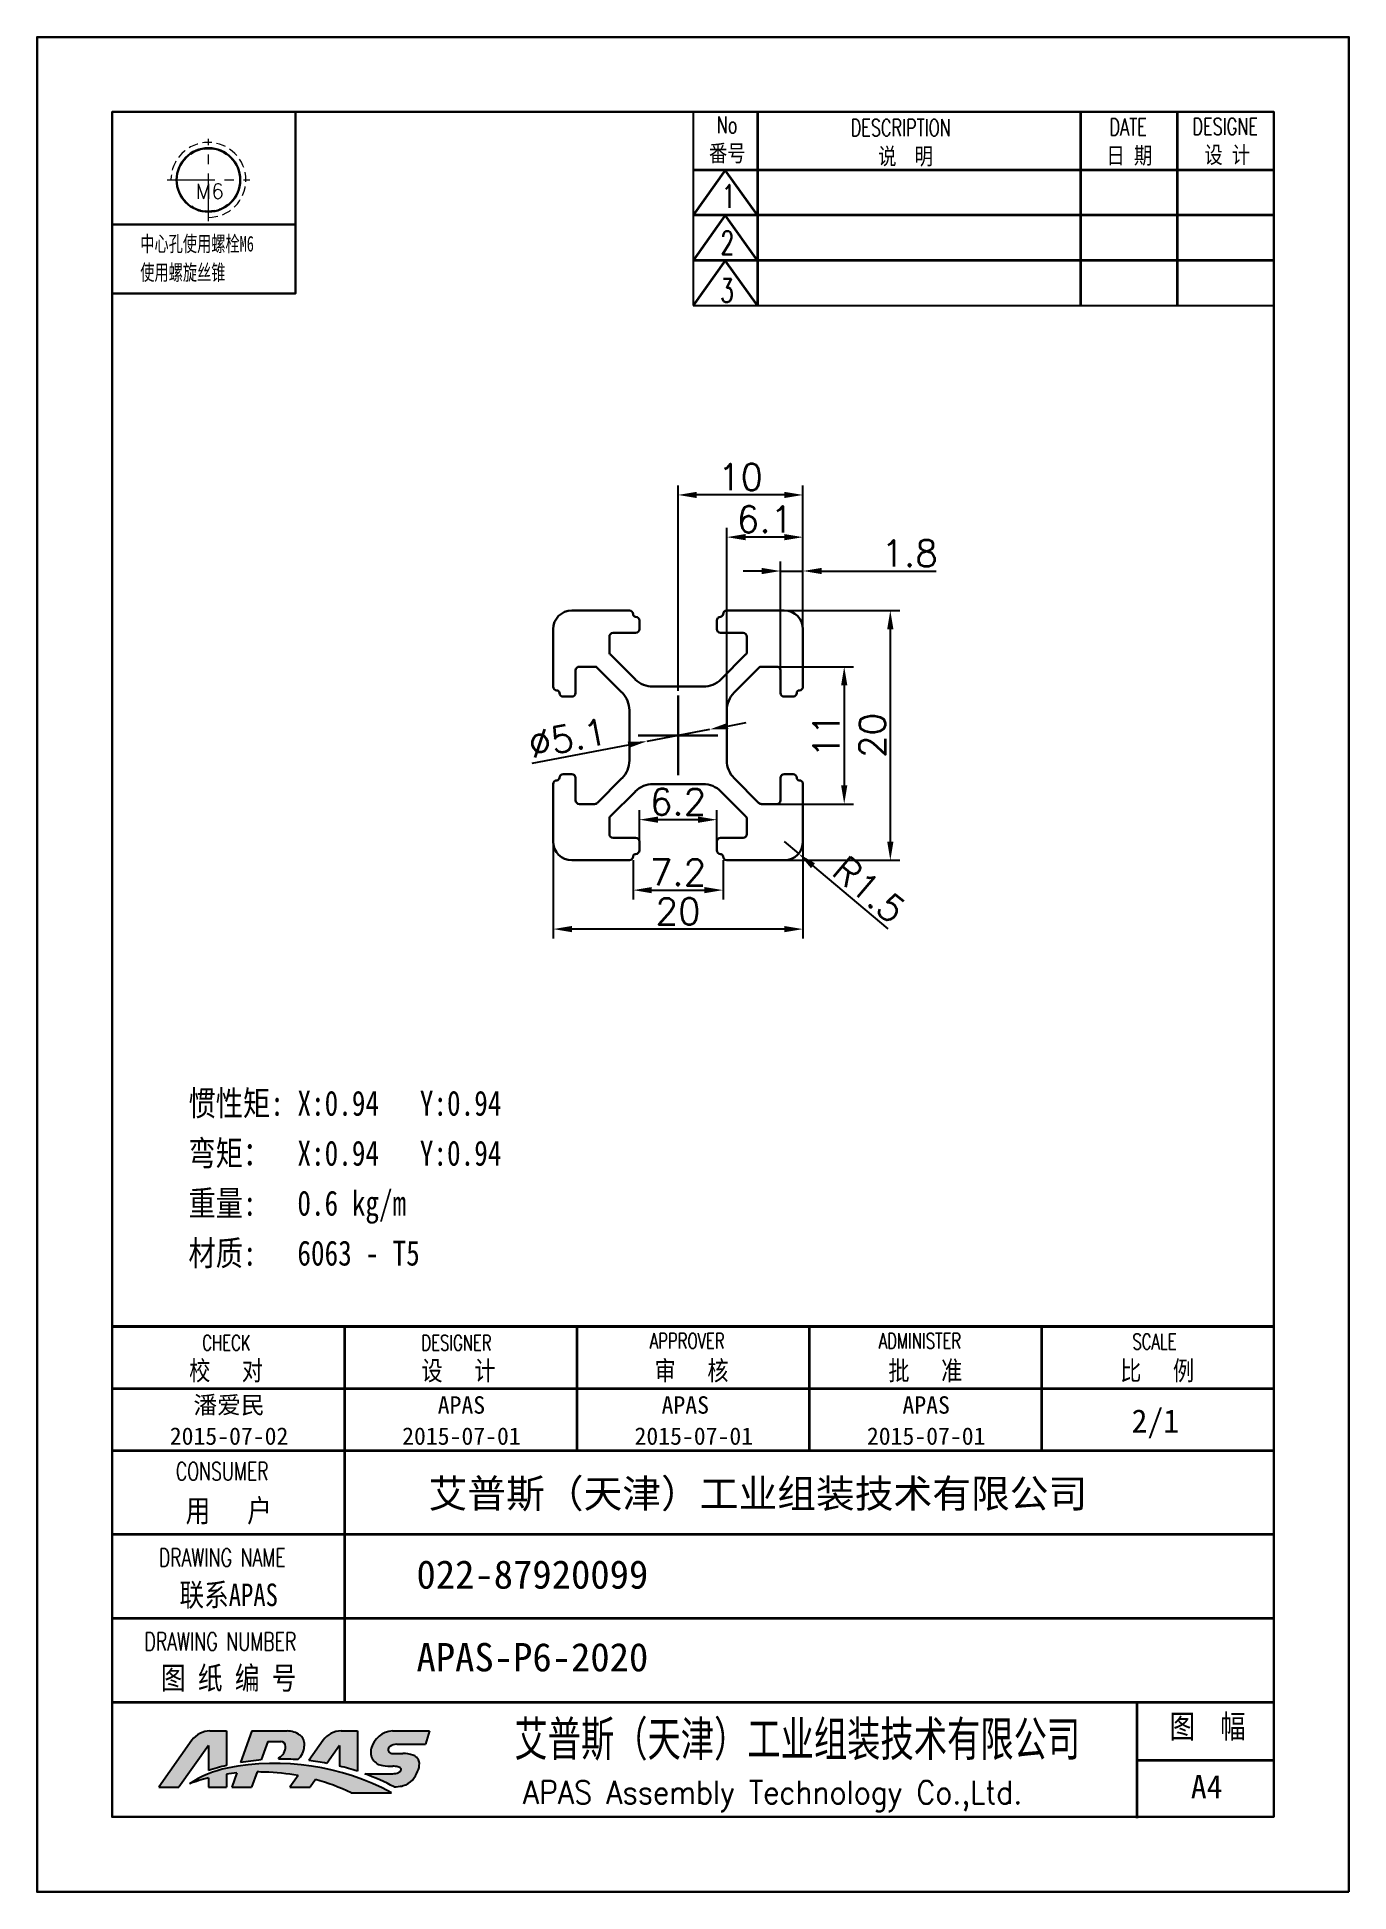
# Model space of a CAD drawing. Header units: millimetres. Extents: x 2324 to 2429, y 1730 to 1879.
import ezdxf
from ezdxf.enums import TextEntityAlignment as Align

# ---------------------------------------------------------------- set-up
doc = ezdxf.new("R2010")
doc.units = ezdxf.units.MM
for name, pattern in [('CENTER', [50.8, 31.75, -6.35, 6.35, -6.35]), ('CENTER-HOKUTO', [23, 20, -1, 1, -1]), ('HIDDEN', [9.525, 6.35, -3.175])]:
    doc.linetypes.add(name, pattern=pattern)
for name, color, linetype, lineweight in [('1轮廓实线层', 7, 'Continuous', 30), ('screw', 33, 'Continuous', 13), ('TK', 2, 'Continuous', 9), ('尺寸线层', 3, 'Continuous', 18), ('粗实线层', 7, 'Continuous', 35)]:
    doc.layers.add(name, color=color, linetype=linetype, lineweight=lineweight)
for name, color, linetype in [('title_frame', 7, 'Continuous'), ('WORD_DIM', 253, 'Continuous'), ('文本', 6, 'Continuous')]:
    doc.layers.add(name, color=color, linetype=linetype)
doc.styles.add('160006', font='SIMPLEX.shx', dxfattribs={"width": 0.7})
doc.styles.add('APAS', font='txt.shx', dxfattribs={"bigfont": 'gbcbig.shx'})
doc.styles.add('TXT', font='txt.shx', dxfattribs={"bigfont": 'gbcbig.shx'})
doc.styles.add('标准', font='', dxfattribs={"width": 0.667})
doc.styles.add('样式 2', font='', dxfattribs={"width": 0.8})
doc.styles.get('标准').set_extended_font_data('宋体')
doc.styles.get('样式 2').set_extended_font_data('SimSun')
doc.dimstyles.new('RBDIM', dxfattribs={"dimscale": 0.6, "dimtxt": 3.5, "dimasz": 2.5, "dimexe": 1.25, "dimexo": 0.625, "dimtad": 1, "dimdec": 0, "dimdsep": 46, "dimtxsty": 'APAS', "dimcen": 2.5, "dimclrd": 4, "dimclre": 4, "dimclrt": 6, "dimadec": 0, "dimazin": 0, "dimtfac": 1, "dimtdec": 0, "dimtmove": 0, "dimatfit": 3, "dimfxl": 1, "dimlwd": 25, "dimarcsym": 0})

# ---------------------------------------------------------------- blocks, each defined once
blk = doc.blocks.new('*D14')
at = {"layer": 'Defpoints', "color": 0, "linetype": 'Continuous', "ltscale": 0.5, "transparency": 16777216}
for p in [(2379.39, 1838.63), (2385.49, 1828.35), (2379.39, 1823.41)]:
    blk.add_point(p, dxfattribs=at)
at = {"layer": 'WORD_DIM', "color": 4, "linetype": 'Continuous', "lineweight": -2, "ltscale": 0.5, "transparency": 16777216}
for p, q in [((2379.39, 1823.79), (2379.39, 1839.38)), ((2385.49, 1828.72), (2385.49, 1839.38))]:
    blk.add_line(p, q, dxfattribs=at)
at = {"layer": 'WORD_DIM', "color": 4, "linetype": 'Continuous', "lineweight": 25, "ltscale": 0.5, "transparency": 16777216}
blk.add_line((2383.99, 1838.63), (2380.89, 1838.63), dxfattribs=at)
at = {"layer": 'WORD_DIM', "color": 4, "linetype": 'Continuous', "ltscale": 0.5, "transparency": 16777216}
for points in [[(2380.89, 1838.88), (2380.89, 1838.38), (2379.39, 1838.63)], [(2383.99, 1838.88), (2383.99, 1838.38), (2385.49, 1838.63)]]:
    blk.add_solid(points, dxfattribs=at)
at = {"layer": 'WORD_DIM', "color": 6, "linetype": 'Continuous', "ltscale": 0.5, "transparency": 16777216, "insert": (2382.44, 1840.06), "char_height": 2.1, "attachment_point": 5, "style": 'APAS'}
blk.add_mtext('6.1', dxfattribs=at)
blk = doc.blocks.new('*D15')
at = {"layer": 'Defpoints', "color": 0, "linetype": 'Continuous', "ltscale": 0.5, "transparency": 16777216}
for p in [(2383.99, 1814.26), (2385.14, 1813.29)]:
    blk.add_point(p, dxfattribs=at)
at = {"layer": 'WORD_DIM', "color": 4, "linetype": 'Continuous', "lineweight": 25, "ltscale": 0.5, "transparency": 16777216}
for p, q in [((2383.99, 1814.26), (2385.14, 1813.29)), ((2392.3, 1807.27), (2386.29, 1812.33))]:
    blk.add_line(p, q, dxfattribs=at)
at = {"layer": 'WORD_DIM', "color": 4, "linetype": 'Continuous', "ltscale": 0.5, "transparency": 16777216}
blk.add_solid([(2386.45, 1812.52), (2386.13, 1812.13), (2385.14, 1813.29)], dxfattribs=at)
at = {"layer": 'WORD_DIM', "color": 6, "linetype": 'Continuous', "ltscale": 0.5, "transparency": 16777216, "insert": (2390.78, 1810.41), "char_height": 2.1, "attachment_point": 5, "rotation": 319.9443, "style": 'APAS'}
blk.add_mtext('R1.5', dxfattribs=at)
blk = doc.blocks.new('*D16')
at = {"layer": 'Defpoints', "color": 0, "linetype": 'Continuous', "ltscale": 0.5, "transparency": 16777216}
for p in [(2371.89, 1813.16), (2379.09, 1813.16), (2379.09, 1810.37)]:
    blk.add_point(p, dxfattribs=at)
at = {"layer": 'WORD_DIM', "color": 4, "linetype": 'Continuous', "lineweight": -2, "ltscale": 0.5, "transparency": 16777216}
for p, q in [((2371.89, 1812.78), (2371.89, 1809.62)), ((2379.09, 1812.78), (2379.09, 1809.62))]:
    blk.add_line(p, q, dxfattribs=at)
at = {"layer": 'WORD_DIM', "color": 4, "linetype": 'Continuous', "lineweight": 25, "ltscale": 0.5, "transparency": 16777216}
blk.add_line((2373.39, 1810.37), (2377.59, 1810.37), dxfattribs=at)
at = {"layer": 'WORD_DIM', "color": 4, "linetype": 'Continuous', "ltscale": 0.5, "transparency": 16777216}
for points in [[(2373.39, 1810.62), (2373.39, 1810.12), (2371.89, 1810.37)], [(2377.59, 1810.62), (2377.59, 1810.12), (2379.09, 1810.37)]]:
    blk.add_solid(points, dxfattribs=at)
at = {"layer": 'WORD_DIM', "color": 6, "linetype": 'Continuous', "ltscale": 0.5, "transparency": 16777216, "insert": (2375.49, 1811.8), "char_height": 2.1, "attachment_point": 5, "style": 'APAS'}
blk.add_mtext('7.2', dxfattribs=at)
blk = doc.blocks.new('*D17')
at = {"layer": 'Defpoints', "color": 0, "linetype": 'Continuous', "ltscale": 0.5, "transparency": 16777216}
for p in [(2372.39, 1816.01), (2372.39, 1813.91), (2378.59, 1813.91)]:
    blk.add_point(p, dxfattribs=at)
at = {"layer": 'WORD_DIM', "color": 4, "linetype": 'Continuous', "lineweight": -2, "ltscale": 0.5, "transparency": 16777216}
for p, q in [((2372.39, 1814.28), (2372.39, 1816.76)), ((2378.59, 1814.28), (2378.59, 1816.76))]:
    blk.add_line(p, q, dxfattribs=at)
at = {"layer": 'WORD_DIM', "color": 4, "linetype": 'Continuous', "lineweight": 25, "ltscale": 0.5, "transparency": 16777216}
blk.add_line((2377.09, 1816.01), (2373.89, 1816.01), dxfattribs=at)
at = {"layer": 'WORD_DIM', "color": 4, "linetype": 'Continuous', "ltscale": 0.5, "transparency": 16777216}
for points in [[(2373.89, 1816.26), (2373.89, 1815.76), (2372.39, 1816.01)], [(2377.09, 1816.26), (2377.09, 1815.76), (2378.59, 1816.01)]]:
    blk.add_solid(points, dxfattribs=at)
at = {"layer": 'WORD_DIM', "color": 6, "linetype": 'Continuous', "ltscale": 0.5, "transparency": 16777216, "insert": (2375.49, 1817.44), "char_height": 2.1, "attachment_point": 5, "style": 'APAS'}
blk.add_mtext('6.2', dxfattribs=at)
blk = doc.blocks.new('*D18')
at = {"layer": 'Defpoints', "color": 0, "linetype": 'Continuous', "ltscale": 0.5, "transparency": 16777216}
for p in [(2382.44, 1832.76), (2382.44, 1812.76), (2392.48, 1812.76)]:
    blk.add_point(p, dxfattribs=at)
at = {"layer": 'WORD_DIM', "color": 4, "linetype": 'Continuous', "lineweight": -2, "ltscale": 0.5, "transparency": 16777216}
for p, q in [((2382.81, 1832.76), (2393.23, 1832.76)), ((2382.81, 1812.76), (2393.23, 1812.76))]:
    blk.add_line(p, q, dxfattribs=at)
at = {"layer": 'WORD_DIM', "color": 4, "linetype": 'Continuous', "lineweight": 25, "ltscale": 0.5, "transparency": 16777216}
blk.add_line((2392.48, 1831.26), (2392.48, 1814.26), dxfattribs=at)
at = {"layer": 'WORD_DIM', "color": 4, "linetype": 'Continuous', "ltscale": 0.5, "transparency": 16777216}
for points in [[(2392.23, 1831.26), (2392.73, 1831.26), (2392.48, 1832.76)], [(2392.23, 1814.26), (2392.73, 1814.26), (2392.48, 1812.76)]]:
    blk.add_solid(points, dxfattribs=at)
at = {"layer": 'WORD_DIM', "color": 6, "linetype": 'Continuous', "ltscale": 0.5, "transparency": 16777216, "insert": (2391.05, 1822.76), "char_height": 2.1, "attachment_point": 5, "rotation": 90, "style": 'APAS'}
blk.add_mtext('20', dxfattribs=at)
blk = doc.blocks.new('*D19')
at = {"layer": 'Defpoints', "color": 0, "linetype": 'Continuous', "ltscale": 0.5, "transparency": 16777216}
for p in [(2365.49, 1815.21), (2385.49, 1815.21), (2365.49, 1807.25)]:
    blk.add_point(p, dxfattribs=at)
at = {"layer": 'WORD_DIM', "color": 4, "linetype": 'Continuous', "lineweight": -2, "ltscale": 0.5, "transparency": 16777216}
for p, q in [((2365.49, 1814.83), (2365.49, 1806.5)), ((2385.49, 1814.83), (2385.49, 1806.5))]:
    blk.add_line(p, q, dxfattribs=at)
at = {"layer": 'WORD_DIM', "color": 4, "linetype": 'Continuous', "lineweight": 25, "ltscale": 0.5, "transparency": 16777216}
blk.add_line((2383.99, 1807.25), (2366.99, 1807.25), dxfattribs=at)
at = {"layer": 'WORD_DIM', "color": 4, "linetype": 'Continuous', "ltscale": 0.5, "transparency": 16777216}
for points in [[(2366.99, 1807.5), (2366.99, 1807), (2365.49, 1807.25)], [(2383.99, 1807.5), (2383.99, 1807), (2385.49, 1807.25)]]:
    blk.add_solid(points, dxfattribs=at)
at = {"layer": 'WORD_DIM', "color": 6, "linetype": 'Continuous', "ltscale": 0.5, "transparency": 16777216, "insert": (2375.49, 1808.68), "char_height": 2.1, "attachment_point": 5, "style": 'APAS'}
blk.add_mtext('20', dxfattribs=at)
blk = doc.blocks.new('*D20')
at = {"layer": 'Defpoints', "color": 0, "linetype": 'Continuous', "ltscale": 0.5, "transparency": 16777216}
for p in [(2372.98, 1822.28), (2378, 1823.23)]:
    blk.add_point(p, dxfattribs=at)
at = {"layer": 'WORD_DIM', "color": 4, "linetype": 'Continuous', "lineweight": 25, "ltscale": 0.5, "transparency": 16777216}
for p, q in [((2379.47, 1823.51), (2380.94, 1823.79)), ((2378, 1823.23), (2372.98, 1822.28)), ((2363.8, 1820.54), (2371.51, 1822))]:
    blk.add_line(p, q, dxfattribs=at)
at = {"layer": 'WORD_DIM', "color": 4, "linetype": 'Continuous', "ltscale": 0.5, "transparency": 16777216}
for points in [[(2379.42, 1823.75), (2379.52, 1823.26), (2378, 1823.23)], [(2371.46, 1822.25), (2371.56, 1821.76), (2372.98, 1822.28)]]:
    blk.add_solid(points, dxfattribs=at)
at = {"layer": 'WORD_DIM', "color": 6, "linetype": 'Continuous', "ltscale": 0.5, "transparency": 16777216, "insert": (2366.65, 1822.54), "char_height": 2.1, "attachment_point": 5, "rotation": 10.709, "style": 'APAS'}
blk.add_mtext('∅5.1', dxfattribs=at)
blk = doc.blocks.new('*D21')
at = {"layer": 'Defpoints', "color": 0, "linetype": 'Continuous', "ltscale": 0.5, "transparency": 16777216}
for p in [(2383.69, 1835.92), (2383.69, 1827.37), (2385.49, 1827.37)]:
    blk.add_point(p, dxfattribs=at)
at = {"layer": 'WORD_DIM', "color": 4, "linetype": 'Continuous', "lineweight": 25, "ltscale": 0.5, "transparency": 16777216}
for p, q in [((2382.19, 1835.92), (2380.69, 1835.92)), ((2383.69, 1835.92), (2385.49, 1835.92)), ((2386.99, 1835.92), (2396.16, 1835.92))]:
    blk.add_line(p, q, dxfattribs=at)
at = {"layer": 'WORD_DIM', "color": 4, "linetype": 'Continuous', "lineweight": -2, "ltscale": 0.5, "transparency": 16777216}
for p, q in [((2383.69, 1827.74), (2383.69, 1836.67)), ((2385.49, 1827.74), (2385.49, 1836.67))]:
    blk.add_line(p, q, dxfattribs=at)
at = {"layer": 'WORD_DIM', "color": 4, "linetype": 'Continuous', "ltscale": 0.5, "transparency": 16777216}
for points in [[(2382.19, 1836.17), (2382.19, 1835.67), (2383.69, 1835.92)], [(2386.99, 1836.17), (2386.99, 1835.67), (2385.49, 1835.92)]]:
    blk.add_solid(points, dxfattribs=at)
at = {"layer": 'WORD_DIM', "color": 6, "linetype": 'Continuous', "ltscale": 0.5, "transparency": 16777216, "insert": (2394.03, 1837.34), "char_height": 2.1, "attachment_point": 5, "style": 'APAS'}
blk.add_mtext('1.8', dxfattribs=at)
blk = doc.blocks.new('*D22')
at = {"layer": 'Defpoints', "color": 0, "linetype": 'Continuous', "ltscale": 0.5, "transparency": 16777216}
for p in [(2382.78, 1828.26), (2382.78, 1817.26), (2388.79, 1817.26)]:
    blk.add_point(p, dxfattribs=at)
at = {"layer": 'WORD_DIM', "color": 4, "linetype": 'Continuous', "lineweight": -2, "ltscale": 0.5, "transparency": 16777216}
for p, q in [((2383.16, 1828.26), (2389.54, 1828.26)), ((2383.16, 1817.26), (2389.54, 1817.26))]:
    blk.add_line(p, q, dxfattribs=at)
at = {"layer": 'WORD_DIM', "color": 4, "linetype": 'Continuous', "lineweight": 25, "ltscale": 0.5, "transparency": 16777216}
blk.add_line((2388.79, 1826.76), (2388.79, 1818.76), dxfattribs=at)
at = {"layer": 'WORD_DIM', "color": 4, "linetype": 'Continuous', "ltscale": 0.5, "transparency": 16777216}
for points in [[(2388.54, 1826.76), (2389.04, 1826.76), (2388.79, 1828.26)], [(2388.54, 1818.76), (2389.04, 1818.76), (2388.79, 1817.26)]]:
    blk.add_solid(points, dxfattribs=at)
at = {"layer": 'WORD_DIM', "color": 6, "linetype": 'Continuous', "ltscale": 0.5, "transparency": 16777216, "insert": (2387.36, 1822.76), "char_height": 2.1, "attachment_point": 5, "rotation": 90, "style": 'APAS'}
blk.add_mtext('11', dxfattribs=at)
blk = doc.blocks.new('screw_m6_g')
at = {"layer": 'screw', "color": 1, "linetype": 'CENTER', "ltscale": 0.12}
for p, q in [((0, -3.3), (0, 3.3)), ((-3.3, 0), (3.3, 0))]:
    blk.add_line(p, q, dxfattribs=at)
at = {"layer": 'screw', "color": 33, "linetype": 'HIDDEN', "ltscale": 0.12}
blk.add_circle((0, 0), 2.5, dxfattribs=at)
at = {"layer": 'screw', "color": 92, "linetype": 'HIDDEN', "ltscale": 0.12}
blk.add_arc((0, 0), 3, 270, 180, dxfattribs=at)
at = {"layer": 'screw', "color": 6, "style": 'TXT'}
blk.add_text('M6', height=1.2, dxfattribs=at).set_placement((-1.02, -1.5))
blk = doc.blocks.new('*D23')
at = {"layer": 'Defpoints', "color": 0, "linetype": 'Continuous', "ltscale": 0.5, "transparency": 16777216}
for p in [(2375.49, 1842.01), (2385.49, 1831.26), (2375.49, 1825.94)]:
    blk.add_point(p, dxfattribs=at)
at = {"layer": 'WORD_DIM', "color": 4, "linetype": 'Continuous', "lineweight": -2, "ltscale": 0.5, "transparency": 16777216}
for p, q in [((2375.49, 1826.32), (2375.49, 1842.76)), ((2385.49, 1831.63), (2385.49, 1842.76))]:
    blk.add_line(p, q, dxfattribs=at)
at = {"layer": 'WORD_DIM', "color": 4, "linetype": 'Continuous', "lineweight": 25, "ltscale": 0.5, "transparency": 16777216}
blk.add_line((2383.99, 1842.01), (2376.99, 1842.01), dxfattribs=at)
at = {"layer": 'WORD_DIM', "color": 4, "linetype": 'Continuous', "ltscale": 0.5, "transparency": 16777216}
for points in [[(2376.99, 1842.26), (2376.99, 1841.76), (2375.49, 1842.01)], [(2383.99, 1842.26), (2383.99, 1841.76), (2385.49, 1842.01)]]:
    blk.add_solid(points, dxfattribs=at)
at = {"layer": 'WORD_DIM', "color": 6, "linetype": 'Continuous', "ltscale": 0.5, "transparency": 16777216, "insert": (2380.49, 1843.44), "char_height": 2.1, "attachment_point": 5, "style": 'APAS'}
blk.add_mtext('10', dxfattribs=at)
blk = doc.blocks.new('qweqwe')
h = blk.add_hatch(color=256)
h.paths.add_polyline_path([(30.63, 25.5), (23.18, 25.5, 0.243719), (15.01, 21.27), (0, 0), (9.08, 0), (22.48, 18.98), (22.48, 7.57, -0.019304), (30.63, 9.82)])
h.paths.add_polyline_path([(30.63, 5.88, -0.013602), (35.37, 6.48), (33.04, 0), (42.06, 0), (44.54, 6.91, -0.00999), (48.04, 6.82, -0.039023), (63.18, 5.24), (59.48, 0), (68.57, 0), (71.01, 3.47, -0.044249), (87.21, -2.49), (105.56, -2.49, 0.17476), (31.03, 8.67, 0.091696), (13.86, 1.55, -0.025719), (22.48, 4.22), (22.48, 0), (30.63, 0)])
h.paths.add_polyline_path([(49.51, 20.8), (55.27, 20.8, -0.386982), (57.46, 18.47, -0.267327), (54.45, 13.29, 0.771841), (54.61, 12.73, -0.019262), (63.04, 12.5, 0.22044), (65.94, 18.65), (65.94, 20.27, 0.217081), (63.98, 23.65, 0.154554), (58.16, 25.5), (42.18, 25.5), (37.03, 11.13, -0.021756), (46.48, 12.35)])
h.paths.add_polyline_path([(81.96, 18.98), (81.96, 9.56, -0.019422), (90.14, 7.2), (90.14, 25.5), (82.67, 25.5, 0.243719), (74.49, 21.27), (67.99, 12.05, -0.01895), (76.2, 10.81)])
h.paths.add_polyline_path([(106.18, 15.26, -0.074181), (105.17, 15.46, -0.13327), (104.14, 16.31, -0.085151), (103.96, 16.74, -0.252242), (104.81, 18.45, -0.160886), (107.92, 19.45), (120.91, 19.45), (122.79, 25.5), (105.96, 25.5, 0.322962), (96.36, 17.57, 0.465482), (101.57, 9.82, 0.034014), (106.09, 9.54, -0.051343), (108.48, 9.24, -0.043714), (109.24, 8.91, -0.03636), (109.65, 8.62, -0.426414), (109.62, 7.25, -0.146175), (108.13, 6.43, -0.064108), (105.44, 6.07), (93.39, 6.07, -0.033464), (106.78, 0.13, 0.022867), (110.26, 0.54, 0.007311), (110.9, 0.7, 0.142784), (115.06, 3.25, 0.070935), (117.39, 7.1, 0.123505), (118.19, 10.72, 0.217103), (116.81, 13.67, 0.071204), (115.23, 14.59, 0.06838), (110.68, 15.26)])
for p, q in [((23.18, 25.5), (30.63, 25.5)), ((30.63, 25.5), (30.63, 9.82)), ((42.18, 25.5), (37.03, 11.13)), ((42.18, 25.5), (58.16, 25.5)), ((82.67, 25.5), (90.14, 25.5)), ((90.14, 25.5), (90.14, 7.2)), ((105.96, 25.5), (122.79, 25.5)), ((122.79, 25.5), (120.91, 19.45)), ((15.01, 21.27), (0, 0)), ((22.48, 18.98), (9.08, 0)), ((22.48, 18.98), (22.48, 7.57)), ((49.51, 20.8), (46.48, 12.35)), ((49.51, 20.8), (55.27, 20.8)), ((65.94, 20.27), (65.94, 18.65)), ((74.49, 21.27), (67.99, 12.05)), ((81.96, 18.98), (76.2, 10.81)), ((81.96, 18.98), (81.96, 9.56)), ((107.92, 19.45), (120.91, 19.45)), ((106.18, 15.26), (110.68, 15.26)), ((0, 0), (9.08, 0)), ((22.48, 4.22), (22.48, 0)), ((22.48, 0), (30.63, 0)), ((30.63, 5.88), (30.63, 0)), ((35.37, 6.48), (33.04, 0)), ((33.04, 0), (42.06, 0)), ((44.54, 6.91), (42.06, 0)), ((63.18, 5.24), (59.48, 0)), ((59.48, 0), (68.57, 0)), ((71.01, 3.47), (68.57, 0)), ((93.39, 6.07), (105.44, 6.07)), ((87.21, -2.49), (105.56, -2.49))]:
    blk.add_line(p, q)
for centre, radius, start, end in [((23.18, 15.5), 10, 90, 144.78819), ((58.15, 15.39), 10.11, 54.80254, 90.05435), ((82.67, 15.5), 10, 90, 144.78819), ((106.66, 14.87), 10.65, 93.75764, 165.35148), ((51.46, 18.49), 6, 299.94669, 359.81367), ((55.09, 18.44), 2.37, 0.8233, 85.44539), ((57.85, 18.7), 8.09, 309.91991, 359.64585), ((61.25, 19.81), 4.71, 5.65077, 55.2436), ((102.23, 15.89), 6.11, 164.01602, 263.8605), ((105.97, 16.81), 2.01, 125.46534, 182.09367), ((107.88, 14.24), 5.21, 89.55943, 126.11844), ((41.69, -41.31), 51.11, 102.04168, 122.99815), ((55.75, -96.82), 109.56, 103.25399, 107.67766), ((52.81, -100.27), 111.1, 61.65303, 101.30454), ((55.75, -96.82), 109.56, 94.85173, 99.8371), ((54.6, 13.03), 0.3, 119.94669, 270.59641), ((55.75, -96.82), 109.56, 86.18241, 90.59641), ((55.75, -96.82), 109.56, 79.24208, 83.58448), ((55.75, -96.82), 109.56, 71.70638, 76.15707), ((105.84, 42.83), 33.29, 262.63278, 270.42516), ((105.29, 17.05), 1.37, 193.29567, 212.7638), ((106.22, 17.79), 2.55, 215.45201, 245.81629), ((106.37, 18.75), 3.49, 250.01591, 266.98577), ((105.83, -2.19), 11.73, 76.97233, 88.72904), ((106.99, 4.69), 4.79, 61.89615, 71.90838), ((107.45, 6), 3.42, 50.1215, 58.45086), ((108.97, 7.95), 0.956, 312.79485, 45.1712), ((110.54, -1.65), 16.91, 73.88195, 89.52911), ((112.78, 8.62), 6.46, 51.37395, 67.66531), ((114.27, 10.67), 3.93, 0.7097, 49.7057), ((110.57, 10.5), 7.63, 333.48415, 1.64679), ((44.07, -80.87), 87.78, 104.23605, 110.1292), ((44.07, -80.87), 87.78, 95.68745, 98.8047), ((44.07, -80.87), 87.78, 87.40352, 89.69291), ((45.5, -90.83), 97.69, 79.56936, 88.50816), ((45.5, -90.83), 97.69, 64.72464, 74.85921), ((55.75, -96.82), 109.56, 62.24118, 69.90765), ((105.4, 16.68), 10.61, 270.22407, 284.89653), ((104.08, 38.44), 38.41, 274.02856, 279.26839), ((107.5, 9.34), 2.98, 282.02105, 317.63508), ((104.96, 22.5), 22.6, 283.56403, 285.23963), ((108.6, 9.1), 8.71, 285.29903, 317.80292), ((102.75, 13.36), 15.93, 320.60802, 336.83798)]:
    blk.add_arc(centre, radius, start, end)

msp = doc.modelspace()

# ---------------------------------------------------------------- linework, layer by layer
at = {"layer": '1轮廓实线层'}
for p, q in [((2330.19, 1863.65), (2344.88, 1863.65)), ((2366.99, 1832.76), (2371.59, 1832.76)), ((2379.39, 1832.76), (2383.99, 1832.76)), ((2365.49, 1826.66), (2365.49, 1831.26)), ((2371.89, 1832.46), (2371.89, 1832.46)), ((2372.09, 1832.26), (2372.09, 1832.26)), ((2372.39, 1831.96), (2372.39, 1831.26)), ((2378.59, 1831.26), (2378.59, 1831.96)), ((2378.89, 1832.26), (2378.89, 1832.26)), ((2379.09, 1832.46), (2379.09, 1832.46)), ((2385.49, 1831.26), (2385.49, 1826.66)), ((2369.99, 1830.66), (2369.99, 1829.44)), ((2372.09, 1830.96), (2370.29, 1830.96)), ((2380.69, 1830.96), (2378.89, 1830.96)), ((2380.99, 1829.44), (2380.99, 1830.66)), ((2368.81, 1828.26), (2367.59, 1828.26)), ((2371, 1826.18), (2369.02, 1828.17)), ((2370.08, 1829.23), (2372.07, 1827.24)), ((2378.92, 1827.24), (2380.9, 1829.23)), ((2381.96, 1828.17), (2379.98, 1826.18)), ((2383.39, 1828.26), (2382.18, 1828.26)), ((2367.29, 1827.96), (2367.29, 1826.16)), ((2373.48, 1826.66), (2375.49, 1826.66)), ((2375.49, 1826.66), (2377.5, 1826.66)), ((2383.69, 1826.16), (2383.69, 1827.96)), ((2365.79, 1826.36), (2365.79, 1826.36)), ((2365.99, 1826.16), (2365.99, 1826.16)), ((2366.99, 1825.86), (2366.29, 1825.86)), ((2384.69, 1825.86), (2383.99, 1825.86)), ((2384.99, 1826.16), (2384.99, 1826.16)), ((2385.19, 1826.36), (2385.19, 1826.36)), ((2371.59, 1822.76), (2371.59, 1824.77)), ((2379.39, 1824.77), (2379.39, 1822.76)), ((2371.59, 1820.75), (2371.59, 1822.76)), ((2379.39, 1822.76), (2379.39, 1820.75)), ((2365.79, 1819.16), (2365.79, 1819.16)), ((2365.99, 1819.36), (2365.99, 1819.36)), ((2366.29, 1819.66), (2366.99, 1819.66)), ((2367.29, 1819.36), (2367.29, 1817.56)), ((2369.02, 1817.34), (2371, 1819.33)), ((2379.98, 1819.33), (2381.96, 1817.34)), ((2383.69, 1817.56), (2383.69, 1819.36)), ((2383.99, 1819.66), (2384.69, 1819.66)), ((2384.99, 1819.36), (2384.99, 1819.36)), ((2385.19, 1819.16), (2385.19, 1819.16)), ((2365.49, 1814.26), (2365.49, 1818.86)), ((2372.07, 1818.27), (2370.08, 1816.28)), ((2375.49, 1818.86), (2373.48, 1818.86)), ((2377.5, 1818.86), (2375.49, 1818.86)), ((2380.9, 1816.28), (2378.92, 1818.27)), ((2385.49, 1818.86), (2385.49, 1814.26)), ((2367.59, 1817.26), (2368.81, 1817.26)), ((2382.18, 1817.26), (2383.39, 1817.26)), ((2369.99, 1816.07), (2369.99, 1814.86)), ((2380.99, 1814.86), (2380.99, 1816.07)), ((2370.29, 1814.56), (2372.09, 1814.56)), ((2372.09, 1813.26), (2372.09, 1813.26)), ((2372.39, 1814.26), (2372.39, 1813.56)), ((2378.59, 1813.56), (2378.59, 1814.26)), ((2378.89, 1814.56), (2380.69, 1814.56)), ((2378.89, 1813.26), (2378.89, 1813.26)), ((2371.59, 1812.76), (2366.99, 1812.76)), ((2371.89, 1813.06), (2371.89, 1813.06)), ((2379.09, 1813.06), (2379.09, 1813.06)), ((2383.99, 1812.76), (2379.39, 1812.76))]:
    msp.add_line(p, q, dxfattribs=at)
at = {"layer": '1轮廓实线层', "color": 2, "linetype": 'CENTER-HOKUTO', "ltscale": 0.5}
for p, q in [((2375.49, 1819.57), (2375.49, 1825.94)), ((2372.3, 1822.76), (2378.68, 1822.76))]:
    msp.add_line(p, q, dxfattribs=at)
at = {"layer": '1轮廓实线层', "linetype": 'Continuous', "ltscale": 0.5}
for points in [[(2429.19, 1730.17), (2324.19, 1730.17), (2324.19, 1878.67), (2429.19, 1878.67)], [(2423.19, 1736.17), (2330.19, 1736.17), (2330.19, 1872.67), (2423.19, 1872.67)]]:
    msp.add_lwpolyline(points, close=True, dxfattribs=at)
at = {"layer": '1轮廓实线层'}
msp.add_lwpolyline([(2330.19, 1872.67), (2344.88, 1872.67), (2344.88, 1858.14), (2330.19, 1858.14)], close=True, dxfattribs=at)
msp.add_circle((2337.9, 1867.23), 2.55, dxfattribs=at)
for centre, radius, start, end in [((2366.99, 1831.26), 1.5, 90, 180), ((2371.59, 1832.46), 0.3, 0, 90), ((2379.39, 1832.46), 0.3, 90, 180), ((2383.99, 1831.26), 1.5, 0, 90), ((2372.09, 1832.46), 0.2, 180, 270), ((2372.09, 1831.96), 0.3, 0, 90), ((2372.09, 1831.26), 0.3, 270, 0), ((2378.89, 1831.96), 0.3, 90, 180), ((2378.89, 1831.26), 0.3, 180, 270), ((2378.89, 1832.46), 0.2, 270, 0), ((2370.29, 1830.66), 0.3, 90, 180), ((2380.69, 1830.66), 0.3, 0, 90), ((2367.59, 1827.96), 0.3, 90, 180), ((2368.81, 1827.96), 0.3, 45, 90), ((2370.29, 1829.44), 0.3, 180, 225), ((2380.69, 1829.44), 0.3, 315, 360), ((2382.18, 1827.96), 0.3, 90, 135), ((2383.39, 1827.96), 0.3, 0, 90), ((2365.79, 1826.66), 0.3, 180, 270), ((2373.48, 1828.66), 2, 225, 270), ((2377.5, 1828.66), 2, 270, 315), ((2385.19, 1826.66), 0.3, 270, 0), ((2365.79, 1826.16), 0.2, 0, 90), ((2366.29, 1826.16), 0.3, 180, 270), ((2366.99, 1826.16), 0.3, 270, 0), ((2369.59, 1824.77), 2, 0, 45), ((2381.39, 1824.77), 2, 135, 180), ((2383.99, 1826.16), 0.3, 180, 270), ((2384.69, 1826.16), 0.3, 270, 360), ((2385.19, 1826.16), 0.2, 90, 180), ((2369.59, 1820.75), 2, 315, 0), ((2381.39, 1820.75), 2, 180, 225), ((2365.79, 1818.86), 0.3, 90, 180), ((2365.79, 1819.36), 0.2, 270, 0), ((2366.29, 1819.36), 0.3, 90, 180), ((2366.99, 1819.36), 0.3, 360, 90), ((2383.99, 1819.36), 0.3, 90, 180), ((2384.69, 1819.36), 0.3, 0, 90), ((2385.19, 1819.36), 0.2, 180, 270), ((2385.19, 1818.86), 0.3, 360, 90), ((2373.48, 1816.86), 2, 90, 135), ((2377.5, 1816.86), 2, 45, 90), ((2367.59, 1817.56), 0.3, 180, 270), ((2368.81, 1817.56), 0.3, 270, 315), ((2370.29, 1816.07), 0.3, 135, 180), ((2380.69, 1816.07), 0.3, 0, 45), ((2382.18, 1817.56), 0.3, 225, 270), ((2383.39, 1817.56), 0.3, 270, 0), ((2370.29, 1814.86), 0.3, 180, 270), ((2380.69, 1814.86), 0.3, 270, 0), ((2366.99, 1814.26), 1.5, 180, 270), ((2372.09, 1813.06), 0.2, 90, 180), ((2372.09, 1814.26), 0.3, 360, 90), ((2372.09, 1813.56), 0.3, 270, 0), ((2378.89, 1814.26), 0.3, 90, 180), ((2378.89, 1813.56), 0.3, 180, 270), ((2378.89, 1813.06), 0.2, 0, 90), ((2383.99, 1814.26), 1.5, 270, 0), ((2371.59, 1813.06), 0.3, 270, 360), ((2379.39, 1813.06), 0.3, 180, 270)]:
    msp.add_arc(centre, radius, start, end, dxfattribs=at)
at = {"layer": 'title_frame', "linetype": 'Continuous', "ltscale": 5}
msp.add_line((2381.85, 1864.4), (2379.27, 1864.4), dxfattribs=at)
for points in [[(2376.69, 1857.17), (2423.19, 1857.17), (2423.19, 1872.67), (2376.69, 1872.67)], [(2330.19, 1775.43), (2423.19, 1775.43), (2423.19, 1736.17), (2330.19, 1736.17)]]:
    msp.add_lwpolyline(points, close=True, dxfattribs=at)
at = {"layer": '粗实线层'}
for p, q in [((2381.85, 1872.67), (2381.85, 1857.17)), ((2407.69, 1872.67), (2407.69, 1857.17)), ((2415.44, 1872.67), (2415.44, 1857.17)), ((2423.19, 1868.02), (2376.69, 1868.02)), ((2379.27, 1868.02), (2376.69, 1864.4)), ((2381.85, 1864.4), (2379.27, 1868.02)), ((2423.19, 1864.4), (2376.69, 1864.4)), ((2379.27, 1864.4), (2376.69, 1860.78)), ((2381.85, 1860.78), (2379.27, 1864.4)), ((2423.19, 1860.78), (2376.69, 1860.78)), ((2379.27, 1860.78), (2376.69, 1857.17)), ((2381.85, 1857.17), (2379.27, 1860.78)), ((2330.19, 1775.43), (2423.19, 1775.43)), ((2423.19, 1775.43), (2330.19, 1775.43)), ((2423.19, 1775.43), (2330.19, 1775.43)), ((2348.79, 1775.43), (2348.79, 1760.04)), ((2367.39, 1775.43), (2367.39, 1765.51)), ((2385.99, 1775.43), (2385.99, 1765.51)), ((2404.59, 1775.43), (2404.59, 1765.51)), ((2330.19, 1770.47), (2423.19, 1770.47)), ((2348.79, 1768.1), (2348.79, 1745.36)), ((2330.19, 1765.51), (2423.19, 1765.51)), ((2330.19, 1758.8), (2423.19, 1758.8)), ((2330.19, 1758.8), (2423.19, 1758.8)), ((2330.19, 1752.08), (2423.19, 1752.08)), ((2330.19, 1745.36), (2423.19, 1745.36)), ((2412.21, 1745.36), (2412.21, 1736.06)), ((2412.21, 1740.71), (2423.19, 1740.71))]:
    msp.add_line(p, q, dxfattribs=at)

# ---------------------------------------------------------------- block references
at = {"xscale": 0.1764471700735157, "yscale": 0.1764471700735157, "zscale": 0.1764471700735157}
msp.add_blockref('qweqwe', (2333.93, 1738.55), dxfattribs=at)
at = {"layer": 'screw'}
msp.add_blockref('screw_m6_g', (2337.9, 1867.23), dxfattribs=at)

# ---------------------------------------------------------------- texts
at = {"layer": '1轮廓实线层', "color": 7, "linetype": 'Continuous', "style": '标准', "width": 0.667}
for s, p in [('中心孔使用螺栓M6', (2332.44, 1861.5)), ('使用螺旋丝锥', (2332.44, 1859.2))]:
    msp.add_text(s, height=1.25, dxfattribs=at).set_placement(p)
at = {"layer": 'TK', "color": 7, "linetype": 'Continuous', "style": '160006'}
for s, height, width, p in [('No', 1.343, 0.7, (2378.59, 1870.97)), ('DESCRIPTION', 1.3433, 0.7, (2389.31, 1870.74)), ('DATE', 1.343, 0.7, (2410.03, 1870.8)), ('DESIGNE', 1.343, 0.7, (2416.67, 1870.84)), ('CHECK', 1.24, 0.7, (2337.41, 1773.51)), ('DESIGNER', 1.24, 0.7, (2354.95, 1773.51)), ('APPROVER', 1.24, 0.7, (2373.23, 1773.66)), ('ADMINISTER', 1.24, 0.7, (2391.56, 1773.66)), ('SCALE', 1.24, 0.7, (2411.86, 1773.6)), ('CONSUMER', 1.447, 0.7, (2335.29, 1763.12)), ('DRAWING NAME', 1.4467, 0.7, (2333.93, 1756.21)), ('DRAWING NUMBER', 1.4467, 0.7, (2332.78, 1749.49)), ('APAS Assembly Technology Co.,Ltd.', 1.86, 0.9, (2363.08, 1737.21))]:
    msp.add_text(s, height=height, dxfattribs=dict(at, width=width)).set_placement(p)
at = {"layer": 'TK', "color": 7, "linetype": 'Continuous', "style": '标准', "width": 0.8}
for s, height, p in [('番号', 1.343, (2379.43, 1869.37)), ('说  明', 1.343, (2393.7, 1869.13)), ('日 期', 1.343, (2411.61, 1869.19)), ('设 计', 1.343, (2419.45, 1869.24)), ('校   对', 1.55, (2339.31, 1771.9)), ('设   计', 1.55, (2357.91, 1771.9)), ('审   核', 1.55, (2376.57, 1771.9)), ('批   准', 1.55, (2395.28, 1771.9)), ('比   例', 1.55, (2413.84, 1771.9)), ('用   户', 1.808, (2339.52, 1760.69)), ('联系APAS', 1.808, (2339.52, 1753.95)), ('图 纸 编 号', 1.808, (2339.52, 1747.29)), ('图  幅', 1.86, (2417.88, 1743.42))]:
    msp.add_text(s, height=height, dxfattribs=at).set_placement(p, align=Align.MIDDLE_CENTER)
at = {"layer": 'TK', "color": 3, "linetype": 'Continuous', "style": '160006', "width": 0.7}
for s, p in [('1', (2378.98, 1864.99)), ('2', (2378.88, 1861.27)), ('3', (2378.84, 1857.44))]:
    msp.add_text(s, height=1.86, dxfattribs=at).set_placement(p)
at = {"layer": 'TK', "color": 3, "style": '标准'}
for s, height, p in [('潘爱民', 1.395, (2339.55, 1769.15)), ('APAS', 1.395, (2358.15, 1769.15)), ('APAS', 1.395, (2376.07, 1769.15)), ('APAS', 1.395, (2395.35, 1769.15)), ('2/1', 1.86, (2413.69, 1767.87)), ('2015-07-02', 1.395, (2339.55, 1766.66)), ('2015-07-01', 1.395, (2358.15, 1766.66)), ('2015-07-01', 1.395, (2376.75, 1766.66)), ('2015-07-01', 1.395, (2395.35, 1766.66)), ('艾普斯（天津）工业组装技术有限公司', 2.2733, (2381.88, 1762.06)), ('A4', 1.86, (2417.8, 1738.59))]:
    msp.add_text(s, height=height, dxfattribs=at).set_placement(p, align=Align.MIDDLE_CENTER)
for s, p in [('022-87920099', (2354.55, 1755.58)), ('APAS-P6-2020', (2354.55, 1748.96))]:
    msp.add_text(s, height=2.2733, dxfattribs=at).set_placement(p, align=Align.MIDDLE_LEFT)
at = {"layer": '尺寸线层', "color": 7, "style": '标准', "width": 0.7}
msp.add_text('艾普斯（天津）工业组装技术有限公司', height=2.79, dxfattribs=at).set_placement((2362.39, 1741.03))
at = {"layer": '文本', "color": 7, "linetype": 'Continuous', "style": '样式 2', "width": 0.8}
for s, p in [('惯性矩: X:0.94   Y:0.94', (2336.3, 1792.31)), ('弯矩：  X:0.94   Y:0.94', (2336.3, 1788.31)), ('重量:   0.6 kg/m', (2336.3, 1784.31)), ('材质:   6063 - T5', (2336.3, 1780.31))]:
    msp.add_text(s, height=2, dxfattribs=at).set_placement(p)

# ---------------------------------------------------------------- dimensions: what is measured, and where the dimension line sits
at = {"layer": 'WORD_DIM', "linetype": 'Continuous', "ltscale": 0.5}
dim = msp.add_linear_dim(base=(2375.49, 1842.01), p1=(2385.49, 1831.26), p2=(2375.49, 1825.94), dimstyle='RBDIM', override={"dimdec": 1}, dxfattribs=at)
dim.commit()
dim.dimension.update_dxf_attribs({"geometry": '*D23', "text_midpoint": (2380.49, 1843.44)})
for base, p1, p2, picture, middle in [((2379.39, 1838.63), (2385.49, 1828.35), (2379.39, 1823.41), '*D14', (2382.44, 1838.63)), ((2383.69, 1835.92), (2385.49, 1827.37), (2383.69, 1827.37), '*D21', (2394.03, 1835.92)), ((2372.39, 1816.01), (2378.59, 1813.91), (2372.39, 1813.91), '*D17', (2375.49, 1816.01)), ((2365.49, 1807.25), (2385.49, 1815.21), (2365.49, 1815.21), '*D19', (2375.49, 1807.25)), ((2379.09, 1810.37), (2371.89, 1813.16), (2379.09, 1813.16), '*D16', (2375.49, 1810.37))]:
    dim = msp.add_linear_dim(base=base, p1=p1, p2=p2, dimstyle='RBDIM', override={"dimdec": 1}, dxfattribs=at)
    dim.commit()
    dim.dimension.update_dxf_attribs({"geometry": picture, "text_midpoint": middle, "dimtype": 160})
for base, p1, p2, picture, middle in [((2392.48, 1812.76), (2382.44, 1832.76), (2382.44, 1812.76), '*D18', (2391.05, 1822.76)), ((2388.79, 1817.26), (2382.78, 1828.26), (2382.78, 1817.26), '*D22', (2387.36, 1822.76))]:
    dim = msp.add_linear_dim(base=base, p1=p1, p2=p2, angle=90, dimstyle='RBDIM', override={"dimdec": 1}, dxfattribs=at)
    dim.commit()
    dim.dimension.update_dxf_attribs({"geometry": picture, "text_midpoint": middle})
dim = msp.add_diameter_dim_2p(p1=(2378, 1823.23), p2=(2372.98, 1822.28), dimstyle='RBDIM', override={"dimdec": 1}, dxfattribs=at)
dim.commit()
dim.dimension.update_dxf_attribs({"geometry": '*D20', "text_midpoint": (2366.65, 1822.54)})
dim = msp.add_radius_dim(center=(2383.99, 1814.26), mpoint=(2385.14, 1813.29), dimstyle='RBDIM', override={"dimdec": 1}, dxfattribs=at)
dim.commit()
dim.dimension.update_dxf_attribs({"geometry": '*D15', "text_midpoint": (2390.78, 1810.41)})

doc.saveas('drawing.dxf')
